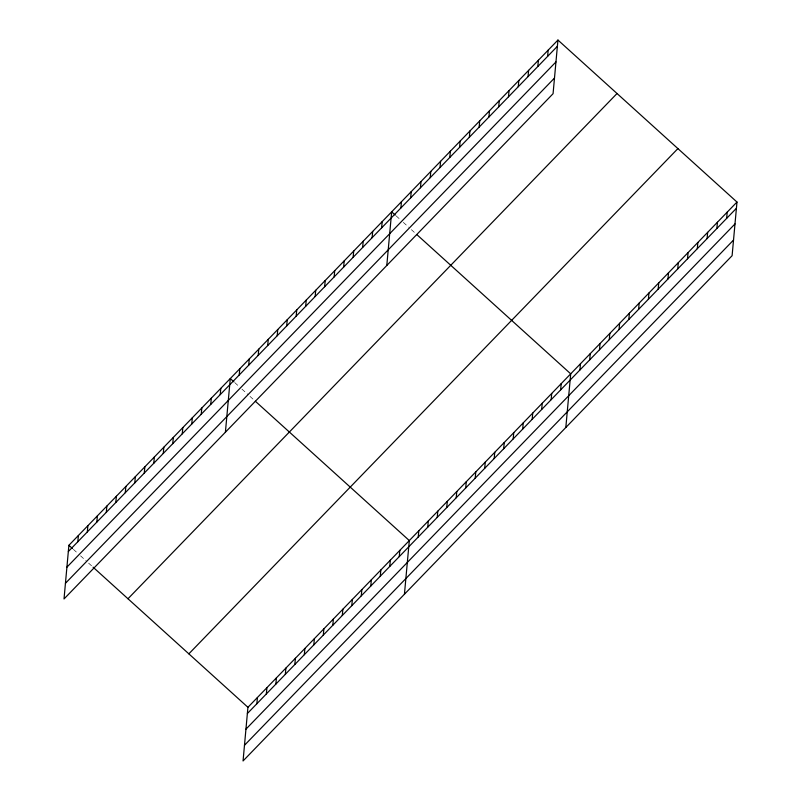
<?xml version="1.0" encoding="UTF-8"?>
<svg xmlns="http://www.w3.org/2000/svg" width="801" height="801" viewBox="0 0 801 801"><rect width="100%" height="100%" fill="white"/><g stroke="black" fill="none" stroke-linecap="round" stroke-linejoin="round"><path stroke-width="0.6" stroke-dasharray="4 3" d="M396.145 215.88L400.62 219.935M403.314 222.368L408.68 227.224M411.364 229.657L415.839 233.702M234.763 382.618L239.239 386.663M241.922 389.096L248.19 394.763M249.982 396.385L253.557 399.629M73.372 549.346L77.847 553.401M80.541 555.824L86.798 561.501M88.591 563.123L92.175 566.357"/><path stroke-width="1.2" d="M557.947 40.05L68.896 545.301L64.02 598.948L553.07 93.697L557.947 40.05L736.98 202.052L732.104 255.699L243.053 760.95L247.93 707.303L736.98 202.052M77.827 541.726L78.388 535.489M87.319 531.924L87.89 525.686M96.811 522.112L97.382 515.874M106.303 512.31L106.873 506.062M115.795 502.497L116.365 496.26M125.296 492.685L125.857 486.447M134.788 482.883L135.349 476.645M144.28 473.071L144.851 466.833M153.772 463.268L154.343 457.031M163.264 453.456L163.835 447.218M172.756 443.654L173.326 437.416M182.248 433.842L182.818 427.604M191.749 424.039L192.31 417.802M201.241 414.227L201.802 407.989M210.733 404.415L211.304 398.177M220.225 394.613L220.796 388.375M225.401 432.21L230.287 378.563L233.862 381.807M239.209 374.998L239.779 368.76M248.7 365.186L249.271 358.948M258.202 355.384L258.763 349.146M267.694 345.571L268.255 339.334M277.186 335.769L277.757 329.531M286.678 325.957L287.249 319.719M256.861 703.729L257.421 697.491M296.17 316.155L296.74 309.907M266.353 693.926L266.923 687.689M305.662 306.342L306.232 300.105M275.844 684.114L276.415 677.876M315.153 296.53L315.724 290.292M285.336 674.312L285.907 668.074M324.655 286.728L325.216 280.49M294.828 664.5L295.399 658.262M334.147 276.916L334.708 270.678M304.32 654.697L304.891 648.46M343.639 267.113L344.21 260.876M313.822 644.885L314.382 638.647M353.131 257.301L353.702 251.063M323.314 635.073L323.874 628.835M362.623 247.499L363.193 241.261M332.805 625.271L333.376 619.033M372.115 237.687L372.685 231.449M342.297 615.458L342.868 609.221M381.616 227.884L382.177 221.647M351.789 605.656L352.36 599.418M386.793 265.481L391.669 211.834L395.253 215.079M361.281 595.844L361.852 589.606M400.89 207.97L401.451 201.732M370.783 586.042L371.344 579.804M410.663 197.867L411.233 191.629M380.275 576.229L380.835 569.992M420.445 187.754L421.016 181.517M389.767 566.427L390.337 560.189M430.227 177.652L430.798 171.414M399.258 556.615L399.829 550.377M440.009 167.549L440.58 161.311M404.435 594.222L409.321 540.575L255.349 401.251M449.792 157.447L450.362 151.209M418.242 537L418.813 530.763M459.574 147.334L460.144 141.096M427.734 527.188L428.305 520.95M469.356 137.231L469.917 130.994M437.236 517.386L437.797 511.148M479.138 127.129L479.699 120.891M446.728 507.574L447.288 501.336M488.91 117.026L489.481 110.788M456.22 497.771L456.79 491.534M498.693 106.913L499.263 100.676M465.711 487.959L466.282 481.721M508.475 96.811L509.046 90.573M475.203 478.157L475.774 471.919M518.257 86.708L518.828 80.47M484.695 468.345L485.266 462.107M528.039 76.606L528.61 70.368M494.187 458.542L494.758 452.305M537.821 66.493L538.392 60.255M503.689 448.73L504.25 442.492M547.604 56.39L548.164 50.153M513.181 438.918L513.741 432.68M522.673 429.116L523.243 422.878M532.164 419.303L532.735 413.066M541.656 409.501L542.227 403.263M551.148 399.689L551.719 393.451M560.64 389.887L561.211 383.649M565.826 427.484L570.702 373.837L416.74 234.513M579.924 369.972L580.485 363.734M589.696 359.869L590.267 353.631M599.478 349.757L600.049 343.519M609.261 339.654L609.831 333.416M619.043 329.551L619.614 323.314M628.825 319.449L629.396 313.211M638.607 309.346L639.168 303.108M648.389 299.234L648.95 292.996M658.172 289.131L658.732 282.893M667.944 279.028L668.515 272.791M677.726 268.926L678.297 262.688M687.508 258.813L688.079 252.575M697.291 248.71L697.861 242.473M707.073 238.608L707.643 232.37M716.855 228.505L717.426 222.267M726.637 218.393L727.198 212.155M68.335 551.539L557.386 46.288M66.904 567.178L555.954 61.937M65.442 583.298L554.492 78.057M127.98 598.758L617.03 93.507M188.856 653.836L677.906 148.596M247.369 713.541L736.419 208.29M245.937 729.18L734.988 223.94M244.475 745.3L733.526 240.06M68.896 545.301L72.48 548.535M93.066 567.168L247.93 707.303"/></g></svg>
